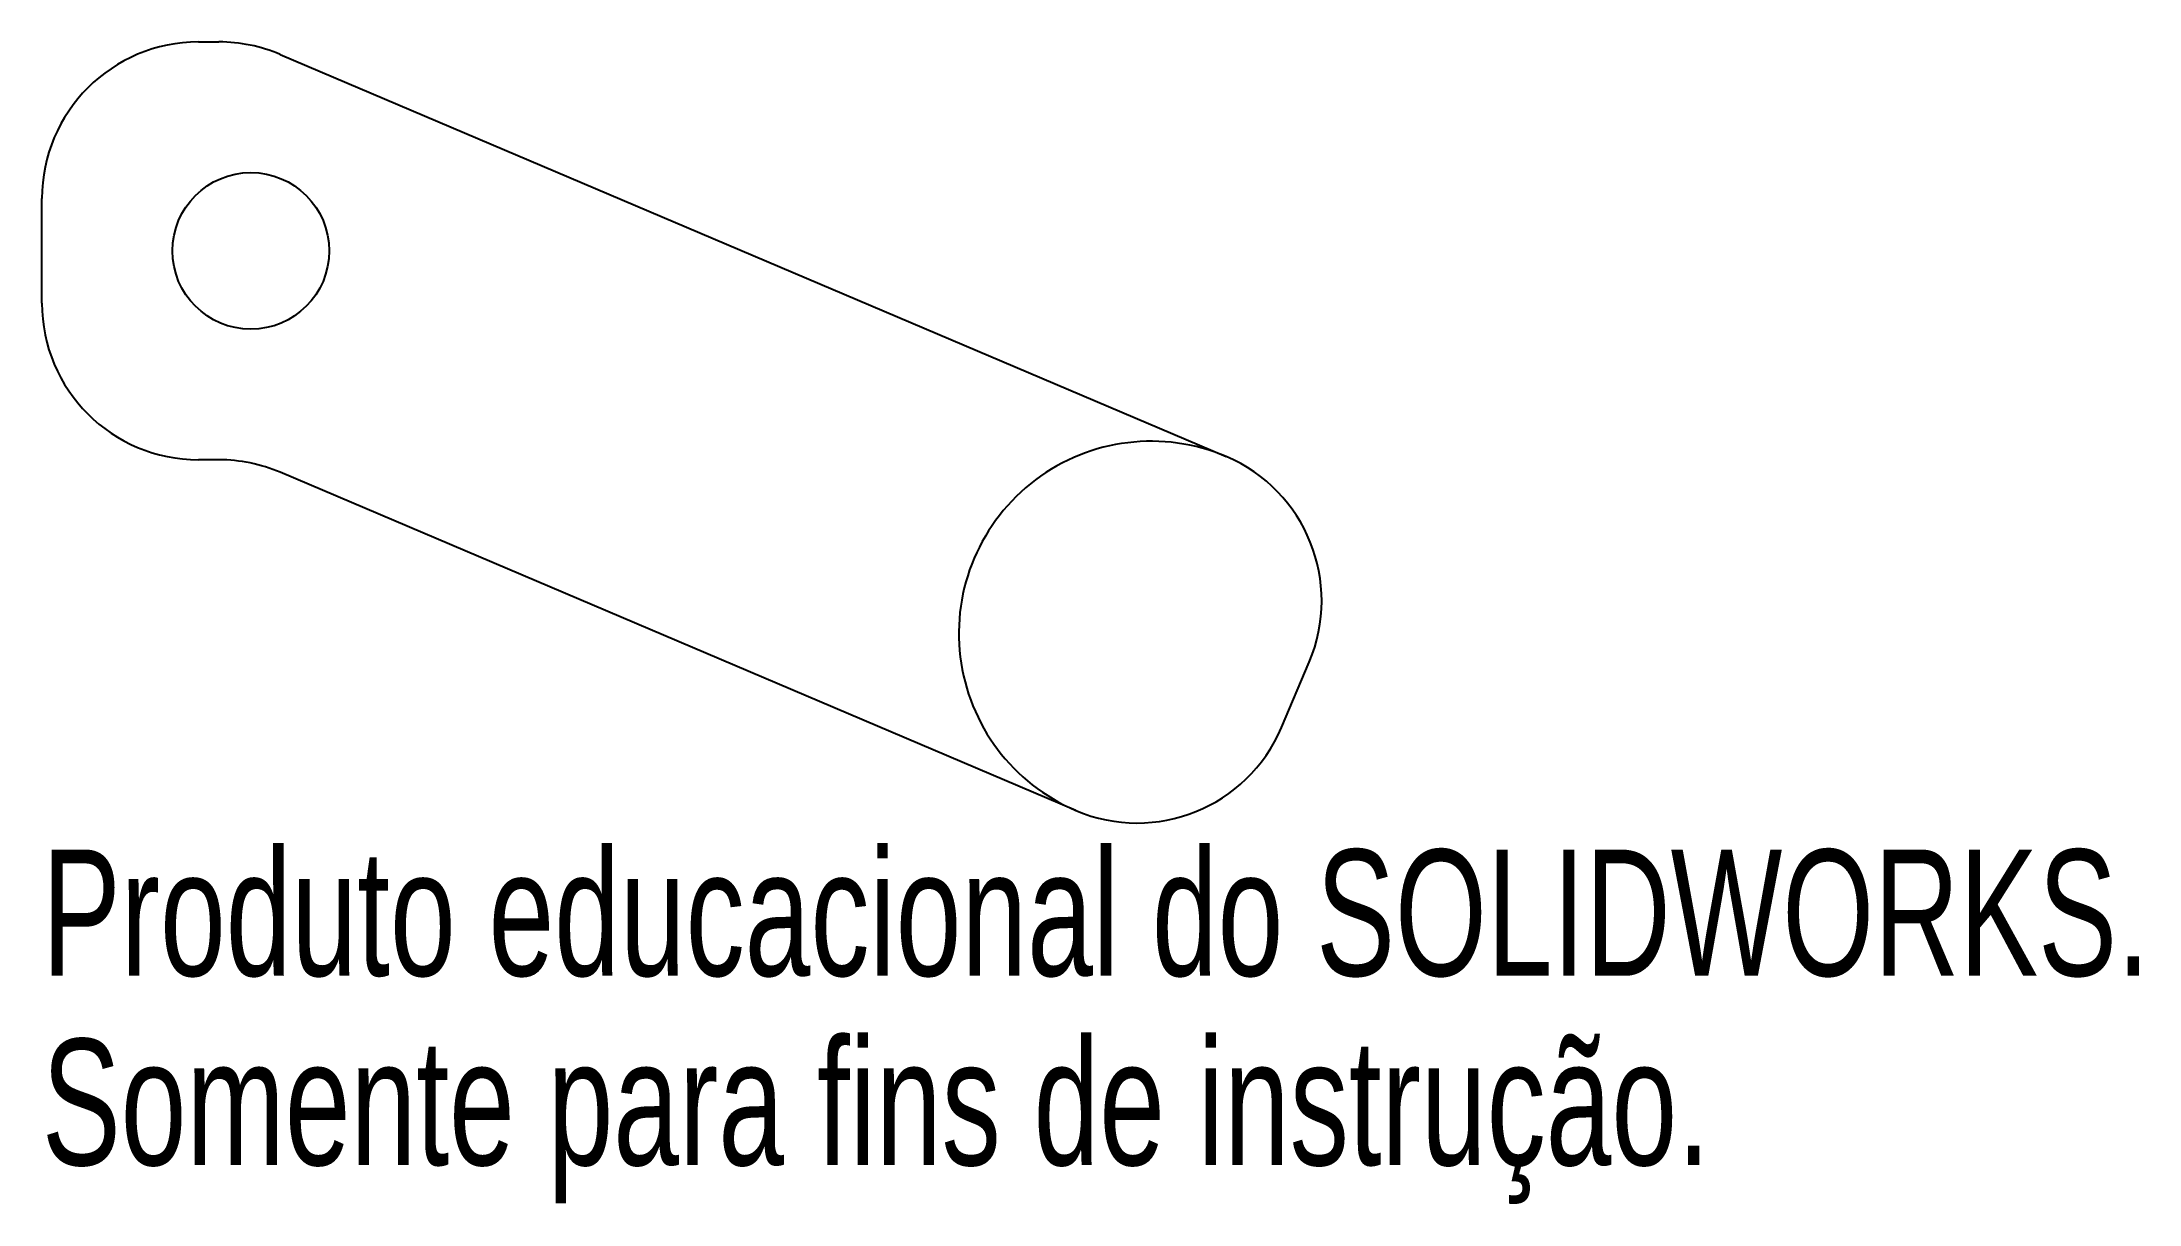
# Paper-space layout '_Frontal' of a CAD drawing. Header units: millimetres. Extents: x -8 to 72.3, y -36.5 to 8.
import ezdxf

# ---------------------------------------------------------------- set-up
doc = ezdxf.new("R2010")
doc.units = ezdxf.units.MM
doc.styles.add('SLDTEXTSTYLE0', font='TXT', dxfattribs={"width": 0.7})

psp = doc.layouts.new('_Frontal')

# ---------------------------------------------------------------- linework, layer by layer
at = {"color": 7, "linetype": 'Continuous', "lineweight": 25}
for p, q in [((-2, 8), (-1.222, 8)), ((1.125, 7.522), (37.358, -7.877)), ((-8, -2), (-8, 2)), ((-1.222, -8), (-2, -8)), ((31.598, -21.429), (1.125, -8.478)), ((39.467, -18.254), (40.533, -15.746))]:
    psp.add_line(p, q, dxfattribs=at)
psp.add_circle((0, 0), 3, dxfattribs=at)
for centre, radius, start, end in [((-2, 2), 6, 90, 180), ((-1.222, 2), 6, 66.97451, 90), ((-2, -2), 6, 180, 270), ((-1.222, -14), 6, 66.97451, 90), ((34.478, -14.653), 7.363, 66.97451, 246.97451), ((35.011, -13.399), 6, 336.97451, 66.97451), ((33.945, -15.907), 6, 246.97451, 336.97451)]:
    psp.add_arc(centre, radius, start, end, dxfattribs=at)

# ---------------------------------------------------------------- texts
at = {"color": 7, "linetype": 'Continuous', "char_height": 4.83362, "attachment_point": 1, "style": 'SLDTEXTSTYLE0'}
for s, insert in [('Produto educacional do SOLIDWORKS.', (-8, -22.927)), ('Somente para fins de instrução.', (-8, -30.177))]:
    psp.add_mtext(s, dxfattribs=dict(at, insert=insert))

doc.saveas('drawing.dxf')
